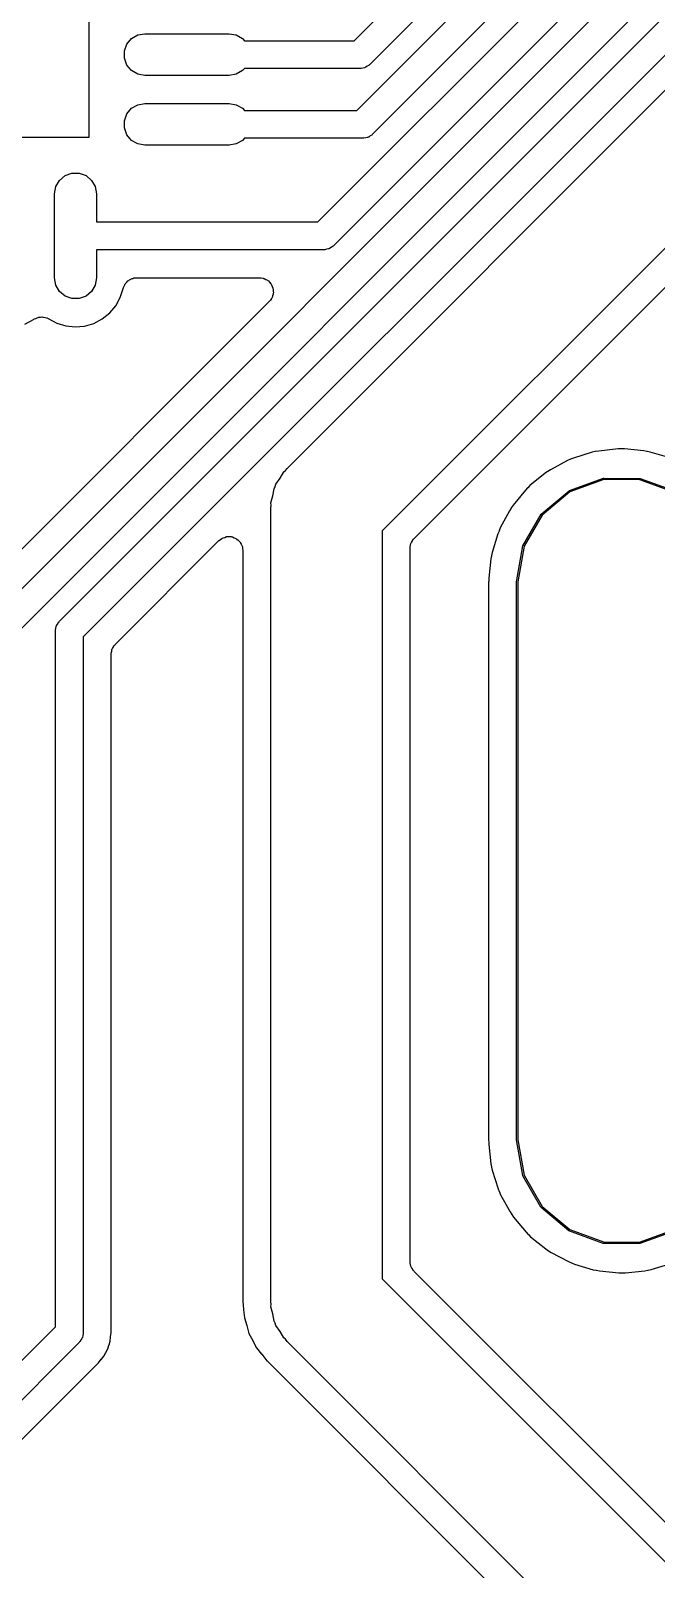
# Model space of a CAD drawing. Extents: x 69.6 to 139.6, y -158 to -61.
# Drawn here: x 121.1 to 125.59, y -118.11 to -107.08 of the extents above; entities that cross this region are included whole.
import ezdxf

# ---------------------------------------------------------------- set-up
doc = ezdxf.new("R2010")
doc.units = 0
doc.header["$MEASUREMENT"] = 0
doc.layers.add('BLACK', color=7, linetype='CONTINUOUS')

msp = doc.modelspace()

# ---------------------------------------------------------------- linework, layer by layer
at = {"layer": 'Black'}
for p, q in [((123.419, -107.15), (124.282, -106.286)), ((123.439, -107.65), (124.641, -106.448)), ((124.453, -106.398), (123.531, -107.321)), ((124.812, -106.559), (123.551, -107.821)), ((123.159, -108.45), (124.995, -106.614)), ((120.732, -111.382), (125.36, -106.754)), ((125.166, -106.726), (123.271, -108.621)), ((125.531, -106.866), (120.807, -111.589)), ((121.304, -111.314), (125.715, -106.904)), ((121.515, -106.85), (121.515, -107.845)), ((125.886, -107.016), (121.475, -111.426)), ((121.822, -107.135), (121.867, -107.109)), ((121.867, -107.109), (121.918, -107.1)), ((121.918, -107.1), (122.522, -107.1)), ((122.522, -107.1), (122.573, -107.109)), ((122.573, -107.109), (122.618, -107.135)), ((122.937, -110.217), (126.07, -107.084)), ((121.771, -107.224), (121.788, -107.175)), ((121.771, -107.276), (121.771, -107.224)), ((121.788, -107.175), (121.822, -107.135)), ((122.618, -107.135), (122.631, -107.15)), ((122.631, -107.15), (123.419, -107.15)), ((121.788, -107.325), (121.771, -107.276)), ((121.822, -107.365), (121.788, -107.325)), ((122.631, -107.35), (122.618, -107.365)), ((123.46, -107.35), (122.631, -107.35)), ((123.464, -107.349), (123.46, -107.35)), ((123.469, -107.35), (123.464, -107.349)), ((123.481, -107.346), (123.469, -107.35)), ((123.494, -107.344), (123.481, -107.346)), ((123.498, -107.342), (123.494, -107.344)), ((123.502, -107.341), (123.498, -107.342)), ((123.513, -107.333), (123.502, -107.341)), ((123.524, -107.327), (123.513, -107.333)), ((123.527, -107.323), (123.524, -107.327)), ((123.531, -107.321), (123.527, -107.323)), ((121.867, -107.391), (121.822, -107.365)), ((121.918, -107.4), (121.867, -107.391)), ((122.522, -107.4), (121.918, -107.4)), ((122.573, -107.391), (122.522, -107.4)), ((122.618, -107.365), (122.573, -107.391)), ((126.753, -107.533), (123.62, -110.666)), ((121.771, -107.724), (121.788, -107.675)), ((121.788, -107.675), (121.822, -107.635)), ((121.822, -107.635), (121.867, -107.609)), ((121.867, -107.609), (121.918, -107.6)), ((121.918, -107.6), (122.522, -107.6)), ((122.522, -107.6), (122.573, -107.609)), ((122.573, -107.609), (122.618, -107.635)), ((122.618, -107.635), (122.631, -107.65)), ((122.631, -107.65), (123.439, -107.65)), ((123.849, -110.719), (126.891, -107.678)), ((121.771, -107.776), (121.771, -107.724)), ((121.788, -107.825), (121.771, -107.776)), ((121.515, -107.845), (121.02, -107.845)), ((121.822, -107.865), (121.788, -107.825)), ((121.867, -107.891), (121.822, -107.865)), ((121.918, -107.9), (121.867, -107.891)), ((122.522, -107.9), (121.918, -107.9)), ((122.573, -107.891), (122.522, -107.9)), ((122.618, -107.865), (122.573, -107.891)), ((122.631, -107.85), (122.618, -107.865)), ((123.48, -107.85), (122.631, -107.85)), ((123.485, -107.849), (123.48, -107.85)), ((123.489, -107.85), (123.485, -107.849)), ((123.502, -107.846), (123.489, -107.85)), ((123.515, -107.844), (123.502, -107.846)), ((123.518, -107.842), (123.515, -107.844)), ((123.523, -107.841), (123.518, -107.842)), ((123.533, -107.833), (123.523, -107.841)), ((123.545, -107.827), (123.533, -107.833)), ((123.548, -107.823), (123.545, -107.827)), ((123.551, -107.821), (123.548, -107.823)), ((121.305, -108.152), (121.345, -108.118)), ((121.345, -108.118), (121.394, -108.101)), ((121.394, -108.101), (121.446, -108.101)), ((121.446, -108.101), (121.495, -108.118)), ((121.495, -108.118), (121.535, -108.152)), ((121.27, -108.248), (121.279, -108.197)), ((121.279, -108.197), (121.305, -108.152)), ((121.535, -108.152), (121.561, -108.197)), ((121.561, -108.197), (121.57, -108.248)), ((121.27, -108.852), (121.27, -108.248)), ((121.57, -108.248), (121.57, -108.45)), ((121.57, -108.45), (123.159, -108.45)), ((123.2, -108.65), (121.57, -108.65)), ((121.57, -108.65), (121.57, -108.852)), ((123.204, -108.649), (123.2, -108.65)), ((123.209, -108.65), (123.204, -108.649)), ((123.221, -108.646), (123.209, -108.65)), ((123.234, -108.644), (123.221, -108.646)), ((123.238, -108.642), (123.234, -108.644)), ((123.242, -108.641), (123.238, -108.642)), ((123.253, -108.633), (123.242, -108.641)), ((123.264, -108.627), (123.253, -108.633)), ((123.267, -108.623), (123.264, -108.627)), ((123.271, -108.621), (123.267, -108.623)), ((121.279, -108.903), (121.27, -108.852)), ((121.57, -108.852), (121.561, -108.903)), ((121.773, -108.9), (121.777, -108.895)), ((121.777, -108.895), (121.78, -108.889)), ((121.78, -108.889), (121.788, -108.882)), ((121.788, -108.882), (121.795, -108.873)), ((121.795, -108.873), (121.801, -108.87)), ((121.801, -108.87), (121.806, -108.866)), ((121.806, -108.866), (121.816, -108.861)), ((121.816, -108.861), (121.825, -108.856)), ((121.825, -108.856), (121.832, -108.855)), ((121.832, -108.855), (121.838, -108.852)), ((121.838, -108.852), (121.849, -108.852)), ((121.849, -108.852), (121.859, -108.85)), ((121.859, -108.85), (122.739, -108.85)), ((122.739, -108.85), (122.752, -108.852)), ((122.752, -108.852), (122.765, -108.853)), ((122.765, -108.853), (122.769, -108.855)), ((122.769, -108.855), (122.774, -108.856)), ((122.774, -108.856), (122.785, -108.863)), ((122.785, -108.863), (122.797, -108.868)), ((122.797, -108.868), (122.8, -108.871)), ((122.8, -108.871), (122.804, -108.873)), ((122.804, -108.873), (122.812, -108.883)), ((122.812, -108.883), (122.821, -108.893)), ((122.821, -108.893), (122.823, -108.897)), ((121.305, -108.948), (121.279, -108.903)), ((121.345, -108.982), (121.305, -108.948)), ((121.394, -108.999), (121.345, -108.982)), ((121.446, -108.999), (121.394, -108.999)), ((121.495, -108.982), (121.446, -108.999)), ((121.535, -108.948), (121.495, -108.982)), ((121.561, -108.903), (121.535, -108.948)), ((121.708, -109.051), (121.741, -108.991)), ((121.741, -108.991), (121.764, -108.92)), ((121.764, -108.92), (121.769, -108.91)), ((121.769, -108.91), (121.773, -108.9)), ((122.826, -109), (122.818, -109.01)), ((122.823, -108.897), (122.826, -108.9)), ((122.826, -108.9), (122.83, -108.912)), ((122.827, -108.996), (122.826, -109)), ((122.83, -108.992), (122.827, -108.996)), ((122.83, -108.912), (122.836, -108.924)), ((122.833, -108.98), (122.83, -108.992)), ((122.838, -108.967), (122.833, -108.98)), ((122.836, -108.924), (122.836, -108.928)), ((122.836, -108.928), (122.838, -108.933)), ((122.838, -108.933), (122.838, -108.946)), ((122.838, -108.946), (122.839, -108.959)), ((122.839, -108.959), (122.838, -108.963)), ((122.838, -108.963), (122.838, -108.967)), ((122.81, -109.021), (120.821, -111.01)), ((121.611, -109.146), (121.665, -109.103)), ((121.665, -109.103), (121.708, -109.051)), ((122.818, -109.01), (122.81, -109.021)), ((121.056, -109.183), (121.122, -109.148)), ((121.122, -109.148), (121.124, -109.146)), ((121.124, -109.146), (121.135, -109.142)), ((121.135, -109.142), (121.144, -109.137)), ((121.144, -109.137), (121.151, -109.136)), ((121.151, -109.136), (121.157, -109.133)), ((121.157, -109.133), (121.168, -109.133)), ((121.168, -109.133), (121.178, -109.131)), ((121.178, -109.131), (121.185, -109.132)), ((121.185, -109.132), (121.191, -109.132)), ((121.191, -109.132), (121.202, -109.136)), ((121.202, -109.136), (121.213, -109.138)), ((121.213, -109.138), (121.218, -109.141)), ((121.218, -109.141), (121.224, -109.143)), ((121.224, -109.143), (121.285, -109.176)), ((121.285, -109.176), (121.35, -109.196)), ((121.35, -109.196), (121.418, -109.203)), ((121.418, -109.203), (121.485, -109.197)), ((121.485, -109.197), (121.551, -109.178)), ((121.551, -109.178), (121.611, -109.146)), ((125.127, -110.102), (124.993, -110.143)), ((125.149, -110.097), (125.127, -110.102)), ((125.15, -110.097), (125.149, -110.097)), ((125.149, -110.097), (125.149, -110.097)), ((125.173, -110.093), (125.15, -110.097)), ((125.312, -110.078), (125.173, -110.093)), ((125.334, -110.078), (125.312, -110.078)), ((125.335, -110.078), (125.334, -110.078)), ((125.358, -110.078), (125.335, -110.078)), ((125.335, -110.078), (125.335, -110.078)), ((125.497, -110.091), (125.358, -110.078)), ((125.519, -110.096), (125.497, -110.091)), ((125.52, -110.096), (125.519, -110.096)), ((125.521, -110.096), (125.52, -110.096)), ((125.543, -110.1), (125.521, -110.096)), ((125.677, -110.14), (125.543, -110.1)), ((122.927, -110.232), (122.937, -110.217)), ((124.95, -110.16), (124.827, -110.227)), ((124.971, -110.152), (124.95, -110.16)), ((124.972, -110.152), (124.971, -110.152)), ((124.993, -110.143), (124.972, -110.152)), ((124.972, -110.152), (124.972, -110.152)), ((122.857, -110.331), (122.887, -110.288)), ((122.887, -110.288), (122.914, -110.243)), ((122.914, -110.243), (122.927, -110.232)), ((124.788, -110.252), (124.68, -110.341)), ((124.807, -110.24), (124.788, -110.252)), ((124.808, -110.24), (124.807, -110.24)), ((124.827, -110.227), (124.808, -110.239)), ((124.808, -110.239), (124.808, -110.24)), ((124.963, -110.377), (125.208, -110.288)), ((125.21, -110.298), (124.967, -110.386)), ((125.208, -110.288), (125.209, -110.288)), ((125.209, -110.288), (125.47, -110.289)), ((125.469, -110.299), (125.21, -110.298)), ((125.712, -110.388), (125.469, -110.299)), ((125.47, -110.289), (125.47, -110.289)), ((125.47, -110.289), (125.471, -110.289)), ((125.471, -110.289), (125.716, -110.378)), ((122.822, -110.465), (122.835, -110.415)), ((122.835, -110.415), (122.844, -110.363)), ((122.844, -110.363), (122.853, -110.348)), ((122.853, -110.348), (122.857, -110.331)), ((124.647, -110.374), (124.559, -110.482)), ((124.663, -110.358), (124.647, -110.374)), ((124.664, -110.358), (124.663, -110.358)), ((124.68, -110.341), (124.664, -110.357)), ((124.664, -110.357), (124.664, -110.358)), ((124.761, -110.545), (124.961, -110.378)), ((124.967, -110.386), (124.768, -110.552)), ((124.961, -110.378), (124.963, -110.377)), ((122.82, -110.5), (122.823, -110.483)), ((122.82, -116.195), (122.82, -110.5)), ((122.823, -110.483), (122.822, -110.465)), ((124.533, -110.521), (124.467, -110.644)), ((124.545, -110.502), (124.533, -110.521)), ((124.546, -110.502), (124.545, -110.502)), ((124.559, -110.482), (124.546, -110.501)), ((124.546, -110.501), (124.546, -110.502)), ((124.63, -110.772), (124.76, -110.546)), ((124.76, -110.546), (124.761, -110.546)), ((124.761, -110.546), (124.761, -110.545)), ((124.467, -110.644), (124.458, -110.665)), ((124.768, -110.552), (124.639, -110.776)), ((121.704, -111.48), (122.449, -110.735)), ((122.449, -110.735), (122.46, -110.727)), ((122.46, -110.727), (122.47, -110.719)), ((122.47, -110.719), (122.474, -110.718)), ((122.474, -110.718), (122.478, -110.715)), ((122.478, -110.715), (122.49, -110.712)), ((122.49, -110.712), (122.503, -110.707)), ((122.503, -110.707), (122.507, -110.707)), ((122.507, -110.707), (122.511, -110.706)), ((122.511, -110.706), (122.524, -110.707)), ((122.524, -110.707), (122.537, -110.707)), ((122.537, -110.707), (122.541, -110.709)), ((122.541, -110.709), (122.546, -110.709)), ((122.546, -110.709), (122.558, -110.715)), ((122.558, -110.715), (122.57, -110.719)), ((122.57, -110.719), (122.573, -110.722)), ((122.573, -110.722), (122.577, -110.724)), ((122.577, -110.724), (122.587, -110.733)), ((122.587, -110.733), (122.597, -110.741)), ((122.597, -110.741), (122.599, -110.745)), ((122.599, -110.745), (122.602, -110.748)), ((122.602, -110.748), (122.607, -110.76)), ((122.607, -110.76), (122.614, -110.771)), ((122.614, -110.771), (122.615, -110.776)), ((123.62, -110.666), (123.62, -116.029)), ((123.82, -110.781), (123.824, -110.769)), ((123.824, -110.769), (123.826, -110.756)), ((123.826, -110.756), (123.828, -110.752)), ((123.828, -110.752), (123.829, -110.748)), ((123.829, -110.748), (123.837, -110.737)), ((123.837, -110.737), (123.843, -110.726)), ((123.843, -110.726), (123.847, -110.723)), ((123.847, -110.723), (123.849, -110.719)), ((124.449, -110.687), (124.408, -110.821)), ((124.458, -110.667), (124.449, -110.687)), ((124.458, -110.665), (124.458, -110.666)), ((124.458, -110.666), (124.458, -110.667)), ((122.615, -110.776), (122.617, -110.78)), ((122.617, -110.78), (122.618, -110.793)), ((122.618, -110.793), (122.62, -110.806)), ((122.62, -110.806), (122.62, -116.19)), ((123.821, -110.786), (123.82, -110.781)), ((123.82, -110.79), (123.821, -110.786)), ((123.82, -115.905), (123.82, -110.79)), ((124.399, -110.866), (124.385, -111.005)), ((124.403, -110.844), (124.399, -110.866)), ((124.404, -110.843), (124.403, -110.844)), ((124.403, -110.844), (124.403, -110.844)), ((124.408, -110.821), (124.404, -110.843)), ((124.583, -111.03), (124.629, -110.773)), ((124.639, -110.776), (124.593, -111.032)), ((124.629, -110.773), (124.63, -110.772)), ((124.629, -110.773), (124.629, -110.773)), ((124.384, -111.026), (124.383, -111.034)), ((124.383, -111.034), (124.383, -115.032)), ((124.385, -111.015), (124.384, -111.02)), ((124.384, -111.02), (124.384, -111.026)), ((124.385, -111.005), (124.385, -111.015)), ((124.583, -111.032), (124.583, -111.03)), ((124.583, -115.032), (124.583, -111.032)), ((124.583, -111.032), (124.583, -111.032)), ((124.583, -111.032), (124.583, -111.032)), ((124.593, -111.032), (124.593, -111.032)), ((124.593, -111.032), (124.593, -111.032)), ((124.593, -111.032), (124.593, -115.032)), ((121.292, -111.332), (121.298, -111.321)), ((121.298, -111.321), (121.302, -111.318)), ((121.302, -111.318), (121.304, -111.314)), ((121.275, -111.376), (121.279, -111.364)), ((121.276, -111.381), (121.275, -111.376)), ((121.275, -111.385), (121.276, -111.381)), ((121.275, -116.374), (121.275, -111.385)), ((121.279, -111.364), (121.281, -111.351)), ((121.281, -111.351), (121.283, -111.347)), ((121.283, -111.347), (121.284, -111.343)), ((121.284, -111.343), (121.292, -111.332)), ((121.475, -111.426), (121.475, -116.415)), ((121.675, -111.542), (121.679, -111.529)), ((121.676, -111.546), (121.675, -111.542)), ((121.679, -111.529), (121.681, -111.516)), ((121.681, -111.516), (121.683, -111.513)), ((121.683, -111.513), (121.684, -111.508)), ((121.684, -111.508), (121.692, -111.498)), ((121.692, -111.498), (121.698, -111.486)), ((121.698, -111.486), (121.702, -111.484)), ((121.702, -111.484), (121.704, -111.48)), ((121.675, -111.551), (121.676, -111.546)), ((121.675, -116.415), (121.675, -111.551)), ((124.383, -115.032), (124.383, -115.032)), ((124.383, -115.032), (124.383, -115.032)), ((124.383, -115.032), (124.383, -115.034)), ((124.383, -115.034), (124.383, -115.038)), ((124.383, -115.038), (124.384, -115.046)), ((124.384, -115.046), (124.384, -115.052)), ((124.384, -115.052), (124.385, -115.057)), ((124.385, -115.057), (124.385, -115.065)), ((124.385, -115.065), (124.4, -115.204)), ((124.583, -115.033), (124.583, -115.032)), ((124.583, -115.032), (124.583, -115.032)), ((124.628, -115.288), (124.583, -115.033)), ((124.593, -115.032), (124.638, -115.286)), ((124.4, -115.204), (124.405, -115.227)), ((124.405, -115.227), (124.405, -115.227)), ((124.405, -115.227), (124.405, -115.228)), ((124.405, -115.228), (124.409, -115.25)), ((124.409, -115.25), (124.451, -115.383)), ((124.629, -115.289), (124.628, -115.288)), ((124.629, -115.29), (124.629, -115.289)), ((124.759, -115.516), (124.629, -115.29)), ((124.629, -115.29), (124.629, -115.29)), ((124.629, -115.29), (124.629, -115.29)), ((124.638, -115.286), (124.767, -115.51)), ((124.451, -115.383), (124.46, -115.404)), ((124.46, -115.404), (124.46, -115.405)), ((124.46, -115.405), (124.461, -115.405)), ((124.461, -115.405), (124.469, -115.426)), ((124.469, -115.426), (124.537, -115.549)), ((124.767, -115.51), (124.965, -115.676)), ((124.537, -115.549), (124.549, -115.568)), ((124.549, -115.568), (124.55, -115.568)), ((124.55, -115.568), (124.55, -115.569)), ((124.55, -115.569), (124.562, -115.587)), ((124.562, -115.587), (124.652, -115.695)), ((124.76, -115.517), (124.759, -115.516)), ((124.759, -115.516), (124.759, -115.516)), ((124.959, -115.685), (124.76, -115.517)), ((124.76, -115.517), (124.76, -115.517)), ((124.652, -115.695), (124.668, -115.711)), ((124.668, -115.711), (124.669, -115.711)), ((124.669, -115.711), (124.669, -115.712)), ((124.669, -115.712), (124.685, -115.728)), ((124.685, -115.728), (124.794, -115.815)), ((124.96, -115.686), (124.959, -115.685)), ((125.205, -115.775), (124.96, -115.686)), ((124.965, -115.676), (125.208, -115.765)), ((125.466, -115.766), (125.71, -115.678)), ((125.714, -115.687), (125.469, -115.776)), ((124.794, -115.815), (124.813, -115.828)), ((124.813, -115.828), (124.813, -115.828)), ((124.813, -115.828), (124.814, -115.829)), ((124.814, -115.829), (124.833, -115.841)), ((124.833, -115.841), (124.956, -115.906)), ((125.207, -115.775), (125.205, -115.775)), ((125.205, -115.775), (125.205, -115.775)), ((125.205, -115.775), (125.205, -115.775)), ((125.467, -115.776), (125.207, -115.775)), ((125.208, -115.765), (125.466, -115.766)), ((125.469, -115.776), (125.467, -115.776)), ((125.469, -115.776), (125.469, -115.776)), ((123.821, -115.909), (123.82, -115.905)), ((123.82, -115.914), (123.821, -115.909)), ((123.824, -115.926), (123.82, -115.914)), ((123.826, -115.939), (123.824, -115.926)), ((123.828, -115.943), (123.826, -115.939)), ((123.829, -115.947), (123.828, -115.943)), ((123.837, -115.958), (123.829, -115.947)), ((124.956, -115.906), (124.978, -115.915)), ((124.978, -115.915), (124.978, -115.915)), ((124.978, -115.915), (124.979, -115.915)), ((124.979, -115.915), (124.999, -115.924)), ((124.999, -115.924), (125.134, -115.964)), ((125.55, -115.962), (125.683, -115.921)), ((123.62, -116.029), (126.358, -118.767)), ((123.843, -115.969), (123.837, -115.958)), ((123.847, -115.972), (123.843, -115.969)), ((123.849, -115.976), (123.847, -115.972)), ((126.323, -118.449), (123.849, -115.976)), ((125.134, -115.964), (125.156, -115.968)), ((125.156, -115.968), (125.157, -115.968)), ((125.157, -115.968), (125.157, -115.968)), ((125.157, -115.968), (125.179, -115.973)), ((125.179, -115.973), (125.318, -115.986)), ((125.318, -115.986), (125.341, -115.986)), ((125.341, -115.986), (125.342, -115.986)), ((125.342, -115.986), (125.343, -115.986)), ((125.343, -115.986), (125.365, -115.986)), ((125.365, -115.986), (125.504, -115.971)), ((125.504, -115.971), (125.526, -115.967)), ((125.526, -115.967), (125.527, -115.967)), ((125.527, -115.967), (125.528, -115.967)), ((125.528, -115.967), (125.55, -115.962)), ((122.62, -116.19), (122.626, -116.25)), ((122.626, -116.25), (122.626, -116.25)), ((122.626, -116.25), (122.626, -116.251)), ((122.626, -116.251), (122.631, -116.308)), ((122.823, -116.212), (122.82, -116.195)), ((122.822, -116.23), (122.823, -116.212)), ((122.835, -116.28), (122.822, -116.23)), ((122.844, -116.332), (122.835, -116.28)), ((119.424, -118.225), (121.275, -116.374)), ((122.631, -116.308), (122.648, -116.364)), ((122.648, -116.364), (122.648, -116.365)), ((122.648, -116.365), (122.648, -116.365)), ((122.648, -116.365), (122.664, -116.421)), ((122.853, -116.347), (122.844, -116.332)), ((122.857, -116.364), (122.853, -116.347)), ((122.887, -116.407), (122.857, -116.364)), ((121.446, -116.486), (119.536, -118.396)), ((121.448, -116.482), (121.446, -116.486)), ((121.452, -116.479), (121.448, -116.482)), ((121.458, -116.468), (121.452, -116.479)), ((121.466, -116.457), (121.458, -116.468)), ((121.467, -116.453), (121.466, -116.457)), ((121.469, -116.449), (121.467, -116.453)), ((121.471, -116.436), (121.469, -116.449)), ((121.475, -116.424), (121.471, -116.436)), ((121.475, -116.415), (121.474, -116.419)), ((121.474, -116.419), (121.475, -116.424)), ((121.651, -116.532), (121.659, -116.504)), ((121.659, -116.504), (121.66, -116.504)), ((121.66, -116.503), (121.668, -116.476)), ((121.66, -116.504), (121.66, -116.503)), ((121.668, -116.476), (121.671, -116.447)), ((121.671, -116.446), (121.675, -116.415)), ((121.671, -116.447), (121.671, -116.446)), ((121.671, -116.447), (121.671, -116.447)), ((121.675, -116.415), (121.675, -116.415)), ((122.664, -116.421), (122.691, -116.472)), ((122.691, -116.472), (122.692, -116.472)), ((122.692, -116.472), (122.692, -116.473)), ((122.692, -116.473), (122.719, -116.524)), ((122.914, -116.452), (122.887, -116.407)), ((122.927, -116.463), (122.914, -116.452)), ((122.937, -116.478), (122.927, -116.463)), ((125.675, -119.216), (122.937, -116.478)), ((121.584, -116.631), (121.604, -116.606)), ((121.604, -116.606), (121.604, -116.605)), ((121.604, -116.605), (121.605, -116.605)), ((121.605, -116.605), (121.623, -116.583)), ((121.623, -116.583), (121.637, -116.558)), ((121.637, -116.557), (121.651, -116.532)), ((121.637, -116.558), (121.637, -116.557)), ((121.637, -116.557), (121.637, -116.557)), ((122.719, -116.524), (122.755, -116.569)), ((122.755, -116.569), (122.756, -116.57)), ((122.756, -116.57), (122.756, -116.57)), ((122.756, -116.57), (122.793, -116.617)), ((122.793, -116.617), (122.794, -116.618)), ((122.794, -116.618), (122.794, -116.618)), ((122.794, -116.618), (122.795, -116.618)), ((122.795, -116.618), (122.796, -116.619)), ((119.677, -118.537), (121.584, -116.631)), ((122.796, -116.619), (125.446, -119.269))]:
    msp.add_line(p, q, dxfattribs=at)

doc.saveas('drawing.dxf')
